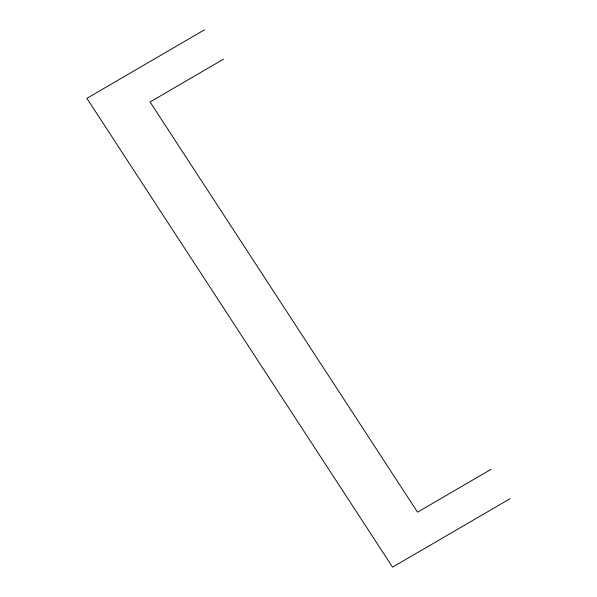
<?xml version="1.0" encoding="UTF-8"?>
<svg xmlns="http://www.w3.org/2000/svg" width="597" height="597" viewBox="0 0 597 597"><rect width="100%" height="100%" fill="white"/><g stroke="black" fill="none" stroke-linecap="round" stroke-linejoin="round"><path stroke-width="0.9" d="M204.428 29.85L86.886 98.341L392.572 567.15L510.114 498.659M223.532 59.148L150.071 101.96L417.549 512.166L491.01 469.354"/></g></svg>
